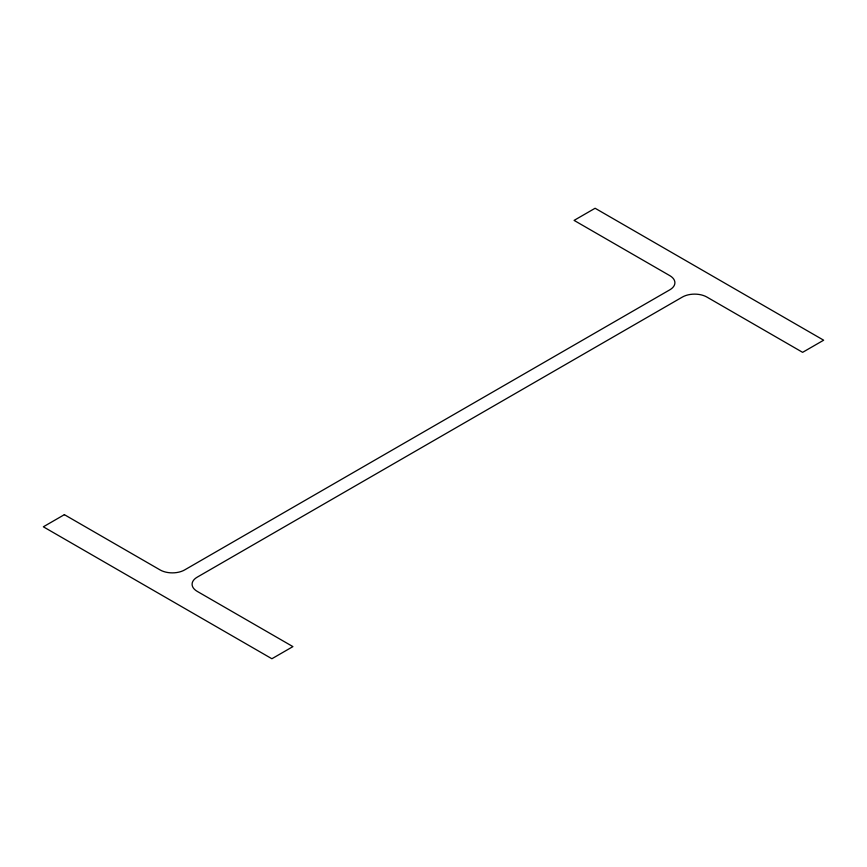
<?xml version="1.0" encoding="UTF-8"?>
<svg xmlns="http://www.w3.org/2000/svg" width="867" height="867" viewBox="0 0 867 867"><rect width="100%" height="100%" fill="white"/><g stroke="black" fill="none" stroke-linecap="round" stroke-linejoin="round"><path stroke-width="1.3" d="M64.375 514.662L43.35 526.8L271.891 658.747L292.916 646.609L197.167 591.337A17.329 10.003 0 0 1 197.167 577.194L682.383 297.056A17.329 10.003 0 0 1 706.887 297.056L802.625 352.338L823.65 340.2L595.109 208.253L574.084 220.391L669.833 275.663A17.329 10.003 0 0 1 669.833 289.806L184.617 569.944A17.329 10.003 0 0 1 160.113 569.944L64.375 514.662"/></g></svg>
